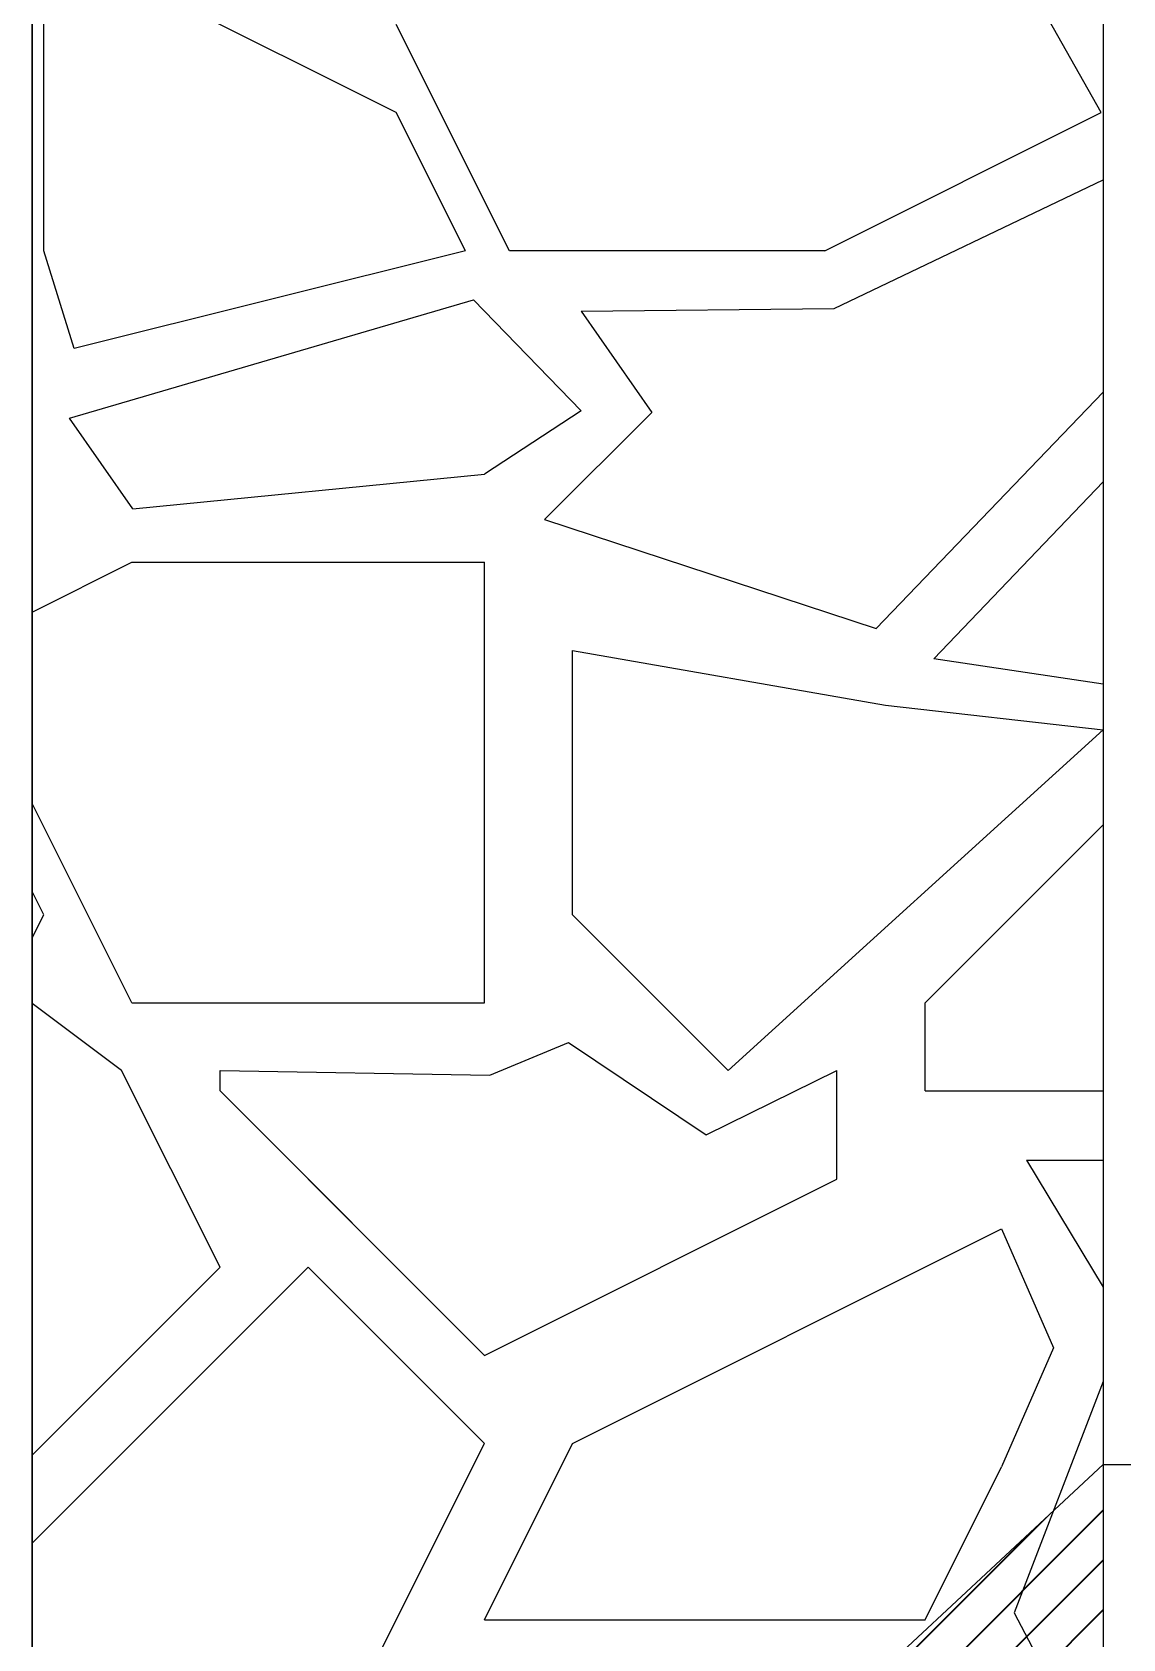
# Model space of a CAD drawing. Header units: inches. Extents: x 0.9 to 45.9, y 0.4 to 30.4.
# Drawn here: x 19.783 to 20.402, y 24.483 to 25.394 of the extents above; entities that cross this region are included whole.
import ezdxf

# ---------------------------------------------------------------- set-up
doc = ezdxf.new("R2010")
doc.units = ezdxf.units.IN
doc.header["$MEASUREMENT"] = 0
doc.layers.add('MUROS', color=9, linetype='Continuous')

# ---------------------------------------------------------------- blocks, each defined once
blk = doc.blocks.new('dudjddjdud')
at = {"layer": 'MUROS'}
for p, q in [((1673.41388, 866.23241), (1673.41388, 867.67241, -0.03)), ((1673.42047, 866.23241, -0.09), (1673.42047, 866.41082, -0.09)), ((1673.62047, 866.31082, -0.09), (1673.42047, 866.41082, -0.09)), ((1674.02047, 866.31082, -0.09), (1673.96388, 866.41082, -0.09)), ((1673.68467, 866.23241, -0.09), (1673.62047, 866.36082, -0.09)), ((1673.65967, 866.23241, -0.09), (1673.62047, 866.31082, -0.09)), ((1673.86365, 866.23241, -0.09), (1674.02047, 866.31082, -0.09)), ((1673.86884, 866.19971), (1674.02156, 866.27259, -0.03)), ((1673.43781, 866.17689), (1673.42047, 866.23241, -0.09)), ((1673.65967, 866.23241, -0.09), (1673.43781, 866.17689)), ((1673.86365, 866.23241, -0.09), (1673.68467, 866.23241, -0.09)), ((1673.43509, 866.13744), (1673.66426, 866.20463)), ((1673.66426, 866.20463), (1673.72538, 866.14163)), ((1673.72539, 866.19807), (1673.86884, 866.19971)), ((1673.72539, 866.19807), (1673.76556, 866.14075)), ((1673.8927, 866.01804), (1674.02156, 866.15225, -0.03)), ((1673.47109, 866.08606, -0.0708), (1673.43509, 866.13744)), ((1673.72538, 866.14163), (1673.67047, 866.1057, -0.0708)), ((1673.76556, 866.14075), (1673.70463, 866.07998)), ((1673.47109, 866.08606, -0.0708), (1673.67047, 866.1057, -0.0708)), ((1673.92541, 866.00088), (1674.02156, 866.1014, -0.03)), ((1673.70463, 866.07998), (1673.8927, 866.01804)), ((1673.41388, 866.02741, -0.0708), (1673.47046, 866.0557, -0.0708)), ((1673.47047, 866.0557, -0.0708), (1673.67047, 866.0557, -0.0708)), ((1673.67047, 865.8057, -0.0708), (1673.67047, 866.0557, -0.0708)), ((1673.72047, 865.8557, -0.0708), (1673.72047, 866.0057, -0.0708)), ((1673.72047, 866.0057, -0.0708), (1673.89802, 865.97461)), ((1674.02156, 865.98652, -0.03), (1673.92541, 866.00088)), ((1673.89802, 865.97461), (1674.02156, 865.96064, -0.0708)), ((1673.80887, 865.76729, -0.0708), (1674.02156, 865.96064, -0.0708)), ((1673.47047, 865.8057, -0.0708), (1673.41388, 865.91888, -0.0708)), ((1673.92047, 865.8057, -0.0708), (1674.02156, 865.90679, -0.0708)), ((1673.42047, 865.8557, -0.0708), (1673.41388, 865.86888, -0.0708)), ((1673.41388, 865.84252, -0.0708), (1673.42047, 865.85572, -0.0708)), ((1673.80887, 865.76729, -0.0708), (1673.72047, 865.8557, -0.0708)), ((1673.46467, 865.76729, -0.1008), (1673.41388, 865.8053, -0.06936)), ((1673.47047, 865.8057, -0.0708), (1673.67047, 865.8057, -0.0708)), ((1673.92047, 865.76729, -0.0708), (1673.92047, 865.8057, -0.0708)), ((1673.67353, 865.76475, -0.0108), (1673.71828, 865.78325, -0.0108)), ((1673.71828, 865.78325, -0.0108), (1673.79621, 865.73083, -0.0108)), ((1673.52047, 865.6557, -0.1008), (1673.46467, 865.76729, -0.1008)), ((1673.52047, 865.7557, -0.1008), (1673.52047, 865.76729, -0.1008)), ((1673.52047, 865.76729, -0.1008), (1673.67353, 865.76475, -0.0108)), ((1673.79621, 865.73083, -0.0108), (1673.87047, 865.76729, -0.1008)), ((1673.87047, 865.7057, -0.1008), (1673.87047, 865.76729, -0.1008)), ((1673.92047, 865.7557, -0.1008), (1673.92047, 865.76729, -0.1008)), ((1673.67047, 865.6057, -0.1008), (1673.52047, 865.7557, -0.1008)), ((1673.62047, 865.6557, -0.1008), (1673.52047, 865.7557, -0.1008)), ((1673.92047, 865.7557, -0.1008), (1674.02156, 865.7557, -0.1008)), ((1673.97814, 865.71648, -0.0108), (1674.02156, 865.64445, -0.0408)), ((1673.97814, 865.71648, -0.0108), (1674.02156, 865.71648, -0.0408)), ((1673.67047, 865.6057, -0.1008), (1673.87046, 865.7057, -0.1008)), ((1673.72047, 865.5557, -0.1008), (1673.96388, 865.67741, -0.1008)), ((1673.96388, 865.67741, -0.1008), (1673.9933, 865.60988, -0.0108)), ((1673.41388, 865.49911, -0.1008), (1673.57047, 865.6557, -0.1008)), ((1673.41388, 865.54911, -0.1008), (1673.52047, 865.6557, -0.1008)), ((1673.67047, 865.5557, -0.1008), (1673.57047, 865.6557, -0.1008)), ((1673.9933, 865.60988, -0.0108), (1673.96388, 865.54252, -0.1008)), ((1674.02156, 865.59087, -0.0408), (1673.97106, 865.45966, -0.0108)), ((1673.57047, 865.3557, -0.1008), (1673.67046, 865.5557, -0.1008)), ((1673.67047, 865.4557, -0.1008), (1673.72046, 865.5557, -0.1008)), ((1673.92047, 865.4557, -0.1008), (1673.96388, 865.54252, -0.1008)), ((1673.97106, 865.45966, -0.0108), (1674.02156, 865.3631, -0.0408)), ((1673.67047, 865.4557, -0.1008), (1673.92047, 865.4557, -0.1008))]:
    blk.add_line(p, q, dxfattribs=at)
at = {"layer": 'MUROS', "elevation": -0.03}
blk.add_lwpolyline([(1673.41388, 867.67241), (1674.02156, 867.67241), (1674.02156, 864.94376), (1673.41388, 864.94376), (1673.41388, 867.67241)], dxfattribs=at)

msp = doc.modelspace()

# ---------------------------------------------------------------- hatches: boundary and pattern name
h = msp.add_hatch()
h.set_pattern_fill('JIS_LC_20', color=250, scale=0.001, style=0)
h.set_pattern_definition([(45, (-1650.833552, -905.224749), (-0.01414213562, 0.01414213562), []), (45, (-1650.833152, -905.224749), (-0.01414213562, 0.01414213562), [])])
h.paths.add_polyline_path([(19.7833, 23.98165), (19.7833, 24.01602), (20.39098, 24.58165), (20.39098, 23.98165)])

# ---------------------------------------------------------------- linework, layer by layer
at = {"color": 250}
msp.add_line((20.39098, 24.58165, -0.104), (19.7833, 24.01602, -0.07038), dxfattribs=at)
at = {"layer": 'MUROS'}
for p, q in [((19.7833, 28.47476, -0.104), (19.7833, 24.08165, -0.104)), ((20.39098, 26.7103, -0.104), (20.39098, 23.98165, -0.104)), ((20.39098, 24.58165, -0.104), (21.9833, 24.58165, -0.104))]:
    msp.add_line(p, q, dxfattribs=at)
at = {"layer": 'MUROS', "elevation": -0.104}
msp.add_lwpolyline([(19.7833, 26.7103), (20.39098, 26.7103), (20.39098, 23.98165), (19.7833, 23.98165), (19.7833, 26.7103)], dxfattribs=at)

# ---------------------------------------------------------------- block references
at = {"color": 250}
msp.add_blockref('dudjddjdud', (-1653.63058, -840.96211, -0.074), dxfattribs=at)

doc.saveas('drawing.dxf')
